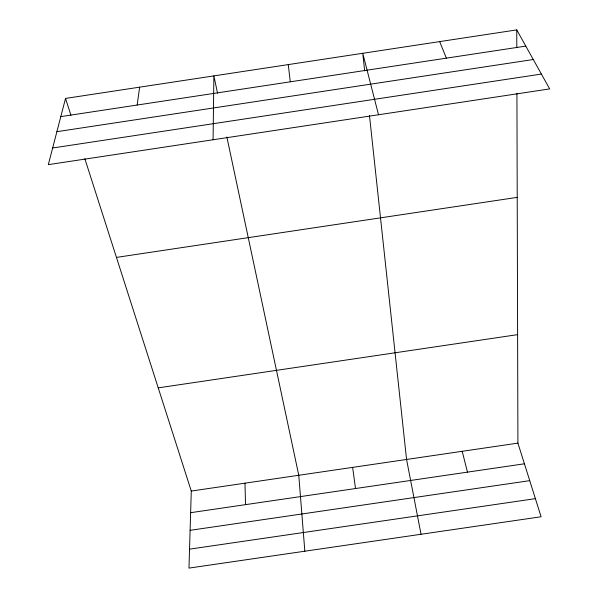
<?xml version="1.0" encoding="UTF-8"?>
<svg xmlns="http://www.w3.org/2000/svg" width="598" height="598" viewBox="0 0 598 598"><rect width="100%" height="100%" fill="white"/><g stroke="black" fill="none" stroke-linecap="round" stroke-linejoin="round"><path stroke-width="0.9" d="M213.082 139.76L213.875 75.894L217.56 93.213M84.834 158.687L191.278 491.055L188.968 568.1L541.093 516.762L517.913 443.125L516.926 93.408M137.159 105.039L139.633 87.166M65.533 98.423L48.326 164.644L549.674 88.908L516.747 29.9L65.533 98.423L70.923 115.257M60.802 116.617L525.792 46.106M56.892 131.68L533.281 59.523M52.654 147.99L541.392 74.062M116.446 257.402L517.218 197.37M158.231 387.863L517.606 334.641M191.278 491.055L517.913 443.125M190.635 512.688L524.424 463.794M190.104 530.329L529.731 480.657M189.536 549.158L535.397 498.65M439.68 41.606L446.362 58.148M378.519 114.764L362.769 53.282L364.668 70.9M462.202 451.303L467.479 472.136M226.859 136.964L298.776 475.283L304.831 551.207M421.029 534.268L406.565 459.466L369.467 115.414M352.633 467.382L355.511 488.536M288.251 64.599L290.299 81.814M244.993 483.177L245.516 504.652M516.747 29.9L516.799 47.646"/></g></svg>
